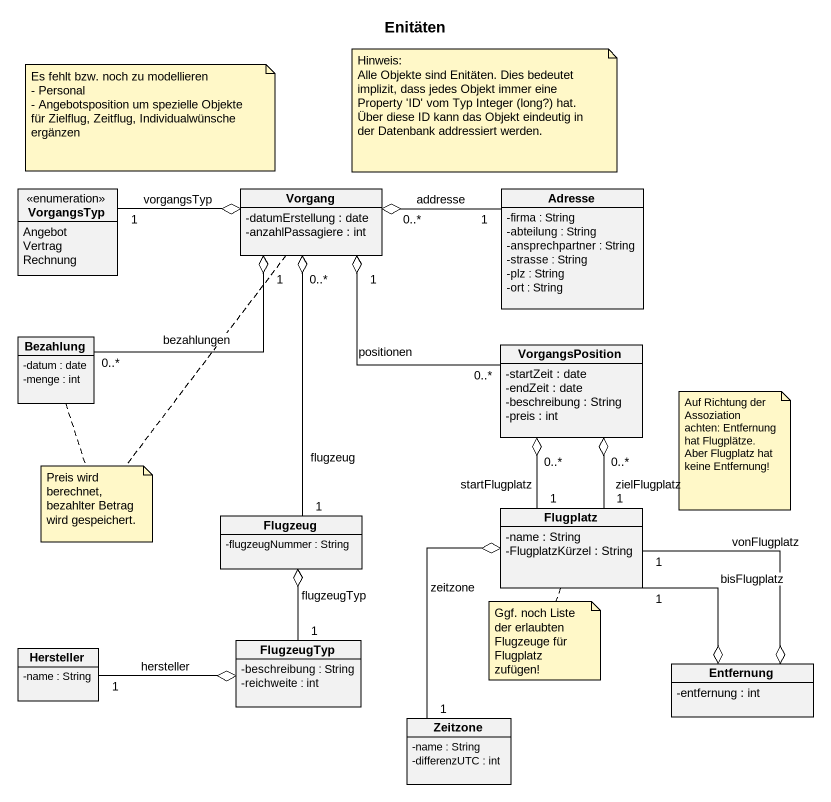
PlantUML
@startuml
title Enitäten
hide circle
hide empty members
skinparam classAttributeIconSize 0
enum VorgangsTyp {
  Angebot
  Vertrag
  Rechnung
}
class Vorgang {
  -datumErstellung : date
  -anzahlPassagiere : int
}
class Adresse {
  -firma : String
  -abteilung : String
  -ansprechpartner : String
  -strasse : String
  -plz : String
  -ort : String
}
class Bezahlung {
  -datum : date
  -menge : int
}
class VorgangsPosition {
  -startZeit : date
  -endZeit : date
  -beschreibung : String
  -preis : int
}
class Flugzeug {
  -flugzeugNummer : String
}
class Flugplatz {
  -name : String
  -FlugplatzKürzel : String
}
class FlugzeugTyp {
  -beschreibung : String
  -reichweite : int
}
class Hersteller {
  -name : String
}
class Entfernung {
  -entfernung : int
}
class Zeitzone {
  -name : String
  -differenzUTC : int
}
Vorgang o-left- "1" VorgangsTyp : vorgangsTyp
Vorgang "0..*" o-right- "1" Adresse : addresse
Vorgang "1" o-left- "0..*" Bezahlung : bezahlungen
Vorgang "1" o-- "0..*" VorgangsPosition : positionen
Vorgang "0..*" o-- "1" Flugzeug : flugzeug
VorgangsPosition "0..*" o-- "1" Flugplatz : startFlugplatz
VorgangsPosition "0..*" o-- "1" Flugplatz : zielFlugplatz
Flugzeug o-- "1" FlugzeugTyp : flugzeugTyp
Flugplatz o-- "1" Zeitzone : zeitzone
FlugzeugTyp o-left- "1" Hersteller : hersteller
Entfernung o-up- "1" Flugplatz : vonFlugplatz
Entfernung o-up- "1" Flugplatz : bisFlugplatz
note as N1
  Es fehlt bzw. noch zu modellieren
  - Personal
  - Angebotsposition um spezielle Objekte für Zielflug, Zeitflug, Individualwünsche ergänzen
end note
note as N2
  Hinweis:
  Alle Objekte sind Enitäten. Dies bedeutet implizit, dass jedes Objekt immer eine Property 'ID' vom Typ Integer (long?) hat. Über diese ID kann das Objekt eindeutig in der Datenbank addressiert werden.
end note
note as N3
  Auf Richtung der Assoziation achten: Entfernung hat Flugplätze. Aber Flugplatz hat keine Entfernung!
end note
note as N4
  Preis wird berechnet, bezahlter Betrag wird gespeichert.
end note
N4 .. Vorgang
N4 .. Bezahlung
note bottom of Flugplatz : Ggf. noch Liste der erlaubten Flugzeuge für Flugplatz zufügen!
@enduml
